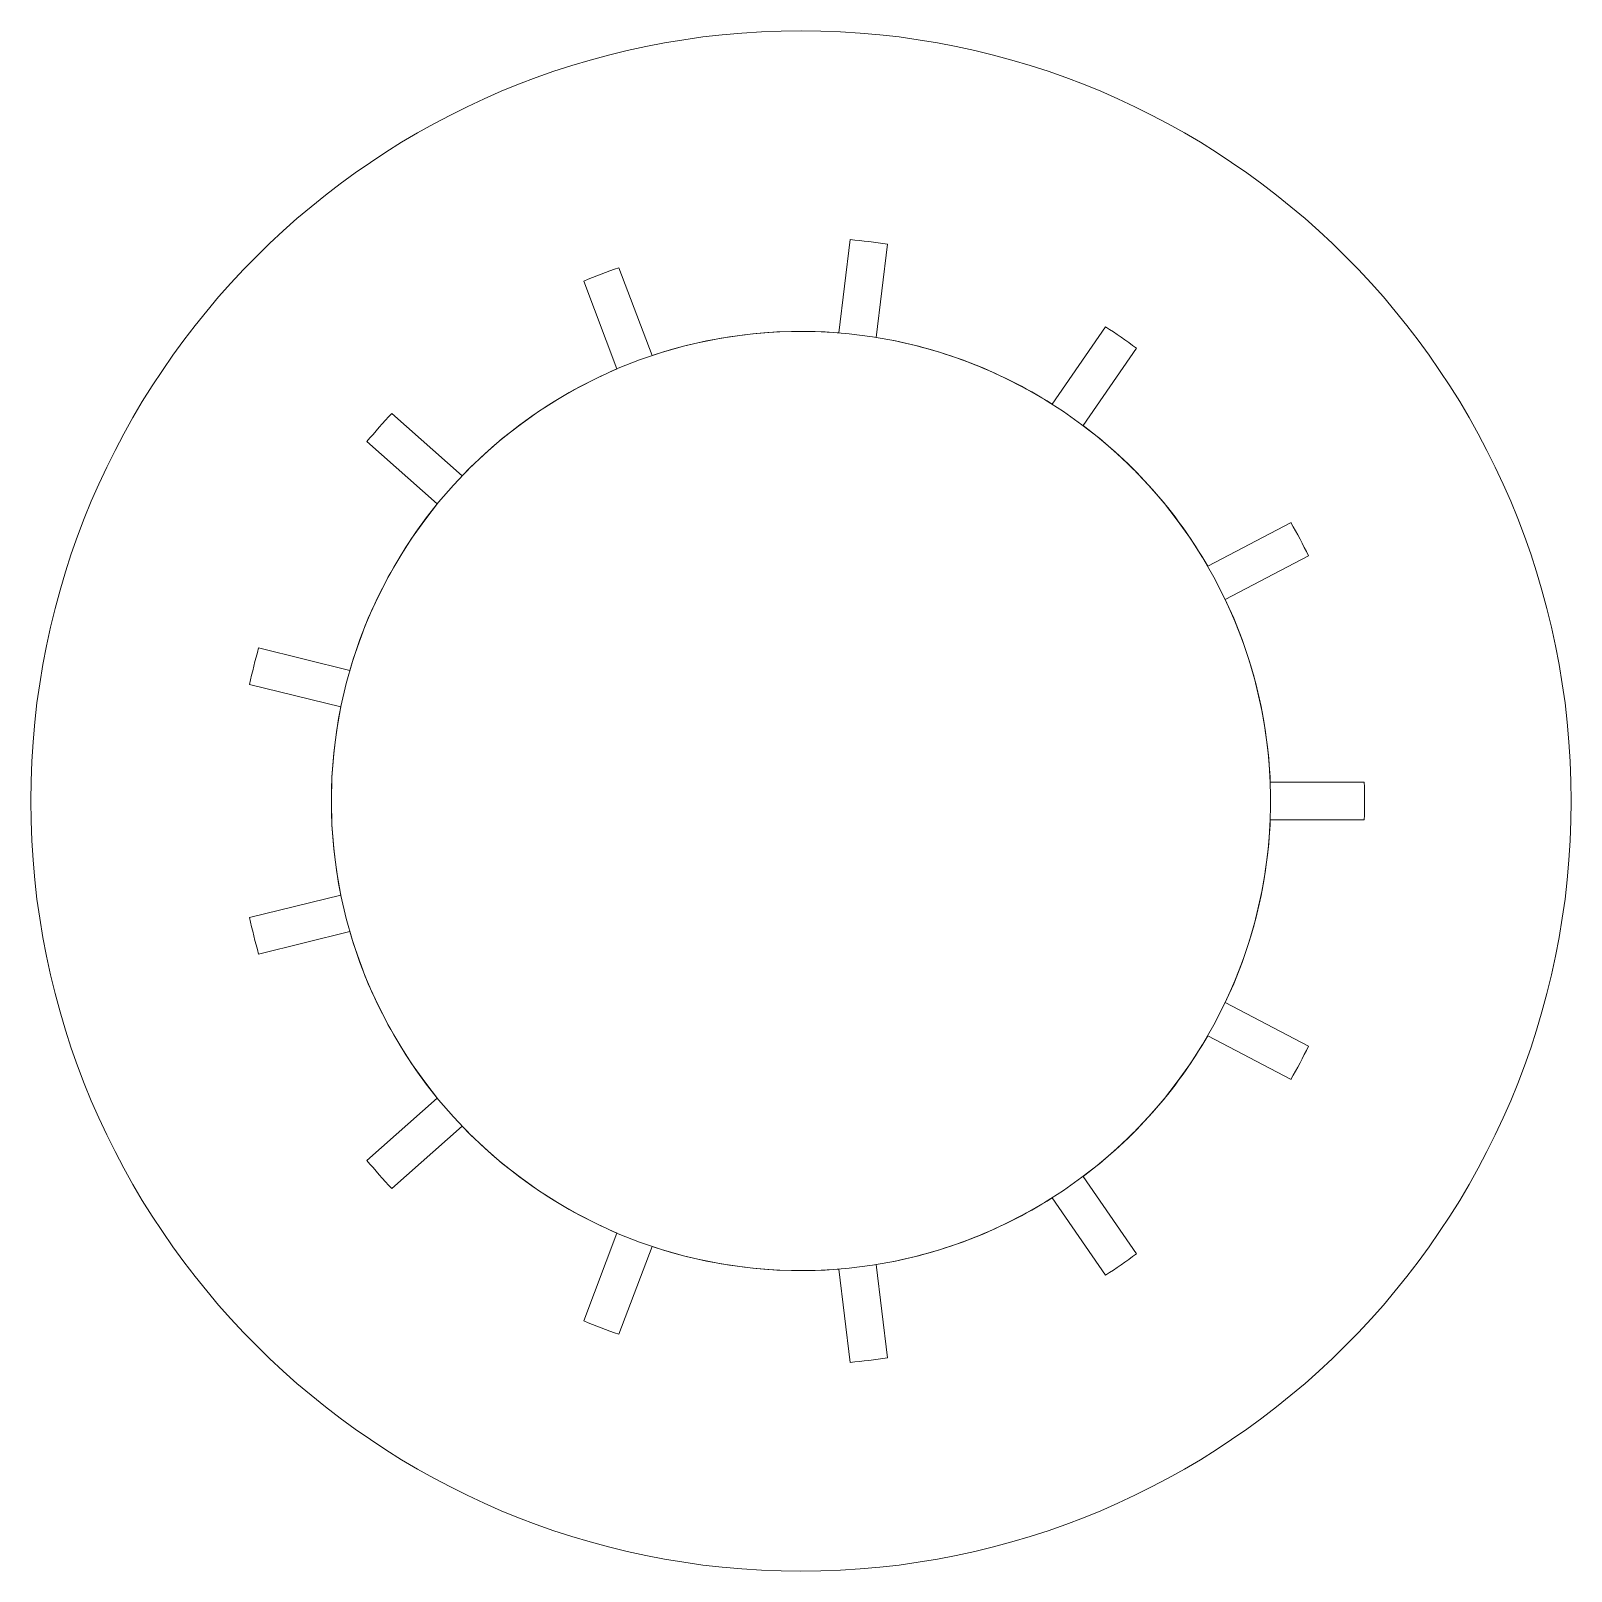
# Model space of a CAD drawing. Header units: millimetres. Extents: x -82 to 82, y -82 to 82.
import ezdxf

# ---------------------------------------------------------------- set-up
doc = ezdxf.new("R2010")
doc.units = ezdxf.units.MM
doc.linetypes.add('K5LT32768', pattern=[0])

msp = doc.modelspace()

# ---------------------------------------------------------------- linework, layer by layer
at = {"color": 7, "linetype": 'K5LT32768', "lineweight": 18}
for p, q in [((5.24, 59.77), (4.04, 49.84)), ((9.21, 59.29), (8.01, 49.35)), ((-19.39, 56.78), (-15.85, 47.42)), ((-23.13, 55.36), (-19.59, 46)), ((32.42, 50.49), (26.73, 42.25)), ((35.71, 48.22), (30.03, 39.98)), ((-43.56, 41.26), (-36.07, 34.63)), ((-46.21, 38.27), (-38.72, 31.63)), ((52.17, 29.64), (43.31, 24.99)), ((54.03, 26.1), (45.17, 21.45)), ((-57.75, 16.29), (-48.03, 13.9)), ((-58.7, 12.41), (-48.99, 10.01)), ((59.97, 2), (49.96, 2)), ((59.97, -2), (49.96, -2)), ((-58.7, -12.41), (-48.99, -10.01)), ((-57.75, -16.29), (-48.03, -13.9)), ((54.03, -26.1), (45.17, -21.45)), ((52.17, -29.64), (43.31, -24.99)), ((-46.21, -38.27), (-38.72, -31.63)), ((-43.56, -41.26), (-36.07, -34.63)), ((35.71, -48.22), (30.03, -39.98)), ((32.42, -50.49), (26.73, -42.25)), ((-23.13, -55.36), (-19.59, -46)), ((-19.39, -56.78), (-15.85, -47.42)), ((5.24, -59.77), (4.04, -49.84)), ((9.21, -59.29), (8.01, -49.35))]:
    msp.add_line(p, q, dxfattribs=at)
for radius in [82, 50]:
    msp.add_circle((0, 0), radius, dxfattribs=at)
for radius, start, end in [(60, 81.1667, 84.9871), (60, 108.859, 112.6794), (50, 85.3694, 108.4768), (50, 57.6771, 80.7845), (60, 53.4744, 57.2948), (50, 113.0617, 136.1691), (60, 136.5513, 140.3718), (50, 29.9848, 53.0922), (50, 140.754, 163.8614), (60, 25.7821, 29.6025), (50, 2.2924, 25.3999), (60, 164.2436, 168.0641), (50, 168.4463, 191.5537), (60, 358.0898, 1.9102), (50, 334.6001, 357.7076), (60, 191.9359, 195.7564), (50, 196.1386, 219.246), (50, 306.9078, 330.0152), (60, 330.3975, 334.2179), (50, 223.8309, 246.9383), (60, 219.6282, 223.4487), (50, 279.2155, 302.3229), (50, 251.5232, 274.6306), (60, 302.7052, 306.5256), (60, 247.3206, 251.141), (60, 275.0129, 278.8333)]:
    msp.add_arc((0, 0), radius, start, end, dxfattribs=at)

doc.saveas('drawing.dxf')
